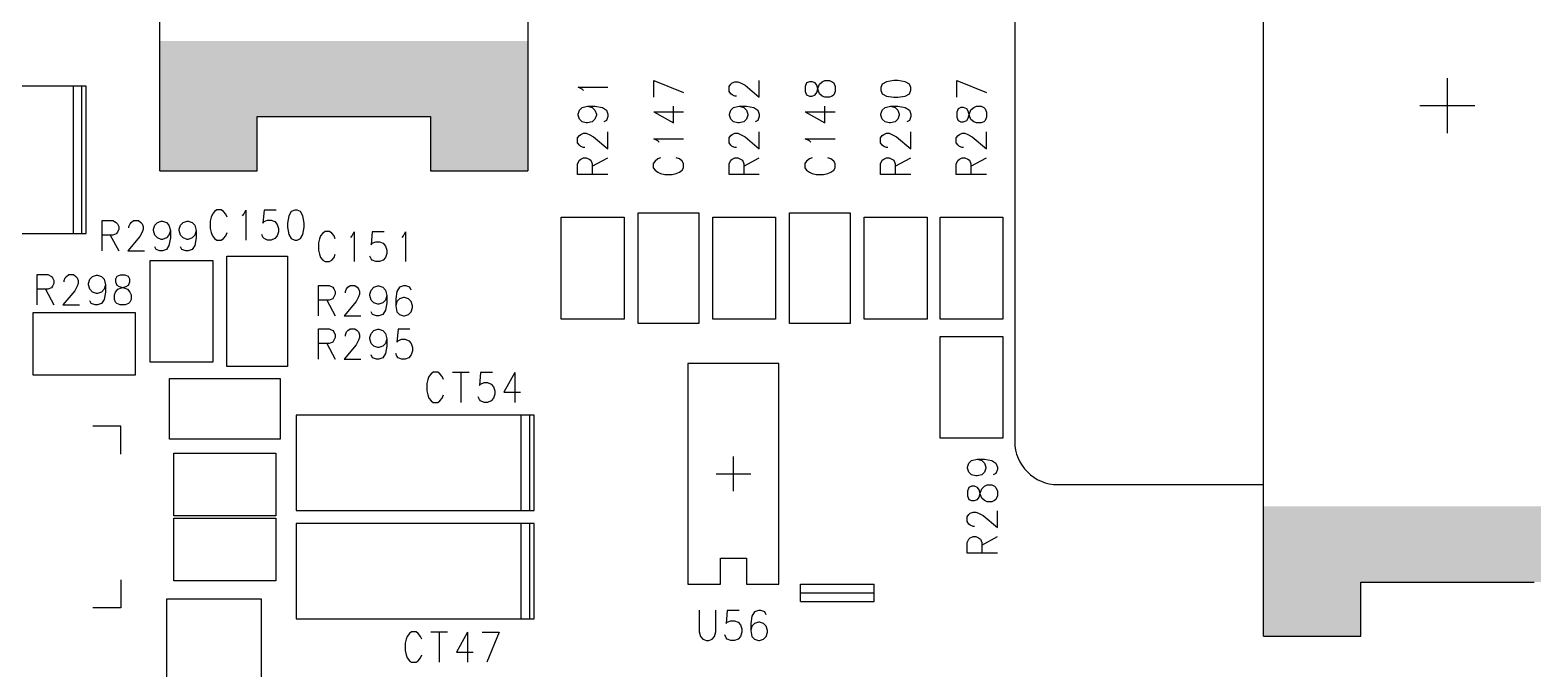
# Model space of a CAD drawing. Extents: x 295 to 953, y 10 to 290.
# Drawn here: x 763.3 to 820.6, y 161.7 to 186.1 of the extents above; entities that cross this region are included whole.
import ezdxf

# ---------------------------------------------------------------- set-up
doc = ezdxf.new("R2010")
doc.units = 0
doc.header["$LTSCALE"] = 5
doc.header["$MEASUREMENT"] = 0
doc.layers.add('13_C-SILK_GBR', color=7, linetype='CONTINUOUS')

msp = doc.modelspace()

# ---------------------------------------------------------------- linework, layer by layer
at = {"layer": '13_C-SILK_GBR'}
for p, q in [((768.24, 180.7), (768.24, 221.125)), ((782.265, 221.125), (782.265, 180.7)), ((810.315, 162.963), (810.315, 203.388)), ((800.828, 195.963), (800.828, 170.387)), ((787.068, 183.503), (787.068, 184.142)), ((787.068, 184.142), (788.205, 183.682)), ((789.938, 183.913), (790.007, 184.002)), ((790.007, 184.002), (790.06, 184.046)), ((790.06, 184.046), (790.165, 184.091)), ((790.165, 184.091), (790.271, 184.091)), ((790.271, 184.091), (790.375, 184.046)), ((790.375, 184.046), (790.55, 183.957)), ((790.55, 183.957), (791.093, 183.503)), ((791.093, 183.503), (791.093, 184.142)), ((792.894, 184.046), (792.843, 183.913)), ((793, 184.091), (792.894, 184.046)), ((793.106, 184.091), (793, 184.091)), ((793.228, 184.046), (793.106, 184.091)), ((793.28, 183.957), (793.228, 184.046)), ((793.333, 183.772), (793.28, 183.957)), ((793.333, 183.868), (793.384, 184.002)), ((793.384, 184.002), (793.49, 184.091)), ((793.49, 184.091), (793.596, 184.142)), ((793.596, 184.142), (793.771, 184.142)), ((793.771, 184.142), (793.874, 184.091)), ((793.874, 184.091), (793.927, 184.046)), ((793.927, 184.046), (793.98, 183.913)), ((795.782, 184.002), (795.731, 183.868)), ((795.94, 184.091), (795.782, 184.002)), ((796.221, 184.142), (795.94, 184.091)), ((796.378, 184.142), (796.221, 184.142)), ((796.658, 184.091), (796.378, 184.142)), ((796.815, 184.002), (796.658, 184.091)), ((796.868, 183.868), (796.815, 184.002)), ((798.618, 183.503), (798.618, 184.142)), ((798.618, 184.142), (799.755, 183.682)), ((817.328, 182.127), (817.328, 184.223)), ((764.94, 183.918), (755.865, 183.918)), ((765.27, 183.918), (764.94, 183.918)), ((764.94, 178.308), (764.94, 183.918)), ((765.27, 178.308), (765.27, 183.918)), ((765.435, 183.918), (765.27, 183.918)), ((765.435, 178.308), (765.435, 183.918)), ((784.337, 183.804), (784.181, 183.88)), ((784.181, 183.88), (785.318, 183.88)), ((784.39, 183.753), (784.337, 183.804)), ((789.938, 183.726), (789.938, 183.913)), ((790.007, 183.637), (789.938, 183.726)), ((790.06, 183.592), (790.007, 183.637)), ((790.165, 183.548), (790.06, 183.592)), ((790.218, 183.548), (790.165, 183.548)), ((792.843, 183.913), (792.843, 183.726)), ((792.843, 183.726), (792.894, 183.592)), ((792.894, 183.592), (793, 183.548)), ((793, 183.548), (793.106, 183.548)), ((793.106, 183.548), (793.228, 183.592)), ((793.228, 183.592), (793.28, 183.682)), ((793.28, 183.682), (793.333, 183.868)), ((793.384, 183.637), (793.333, 183.772)), ((793.49, 183.548), (793.384, 183.637)), ((793.596, 183.503), (793.49, 183.548)), ((793.771, 183.503), (793.596, 183.503)), ((793.874, 183.548), (793.771, 183.503)), ((793.927, 183.592), (793.874, 183.548)), ((793.98, 183.726), (793.927, 183.592)), ((793.98, 183.913), (793.98, 183.726)), ((795.731, 183.868), (795.731, 183.777)), ((795.731, 183.777), (795.782, 183.637)), ((795.782, 183.637), (795.94, 183.548)), ((795.94, 183.548), (796.221, 183.503)), ((796.221, 183.503), (796.378, 183.503)), ((796.378, 183.503), (796.658, 183.548)), ((796.658, 183.548), (796.815, 183.637)), ((796.815, 183.637), (796.868, 183.777)), ((796.868, 183.777), (796.868, 183.868)), ((784.181, 182.86), (784.232, 183.013)), ((784.181, 182.815), (784.181, 182.86)), ((784.232, 182.668), (784.181, 182.815)), ((784.232, 183.013), (784.337, 183.109)), ((784.337, 183.109), (784.547, 183.16)), ((784.547, 183.16), (784.722, 183.109)), ((784.547, 183.16), (784.828, 183.16)), ((784.722, 183.109), (784.828, 183.013)), ((784.828, 183.16), (785.108, 183.109)), ((784.828, 183.013), (784.88, 182.86)), ((784.88, 182.815), (784.828, 182.668)), ((784.88, 182.86), (784.88, 182.815)), ((785.108, 183.109), (785.265, 183.013)), ((785.265, 183.013), (785.318, 182.86)), ((785.318, 182.86), (785.318, 182.764)), ((787.068, 182.942), (787.821, 182.522)), ((787.068, 182.942), (788.205, 182.942)), ((787.821, 182.522), (787.821, 183.16)), ((789.956, 182.86), (790.007, 183.013)), ((789.956, 182.815), (789.956, 182.86)), ((790.007, 182.668), (789.956, 182.815)), ((790.007, 183.013), (790.112, 183.109)), ((790.112, 183.109), (790.322, 183.16)), ((790.322, 183.16), (790.497, 183.109)), ((790.322, 183.16), (790.603, 183.16)), ((790.497, 183.109), (790.603, 183.013)), ((790.603, 183.16), (790.883, 183.109)), ((790.603, 183.013), (790.655, 182.86)), ((790.655, 182.815), (790.603, 182.668)), ((790.655, 182.86), (790.655, 182.815)), ((790.883, 183.109), (791.04, 183.013)), ((791.04, 183.013), (791.093, 182.86)), ((791.093, 182.86), (791.093, 182.764)), ((792.843, 182.942), (793.596, 182.522)), ((792.843, 182.942), (793.98, 182.942)), ((793.596, 182.522), (793.596, 183.16)), ((795.731, 182.86), (795.782, 183.013)), ((795.731, 182.815), (795.731, 182.86)), ((795.782, 182.668), (795.731, 182.815)), ((795.782, 183.013), (795.887, 183.109)), ((795.887, 183.109), (796.097, 183.16)), ((796.097, 183.16), (796.272, 183.109)), ((796.097, 183.16), (796.378, 183.16)), ((796.272, 183.109), (796.378, 183.013)), ((796.378, 183.16), (796.658, 183.109)), ((796.378, 183.013), (796.43, 182.86)), ((796.43, 182.815), (796.378, 182.668)), ((796.43, 182.86), (796.43, 182.815)), ((796.658, 183.109), (796.815, 183.013)), ((796.815, 183.013), (796.868, 182.86)), ((796.868, 182.86), (796.868, 182.764)), ((798.669, 183.064), (798.618, 182.931)), ((798.618, 182.931), (798.618, 182.744)), ((798.775, 183.109), (798.669, 183.064)), ((798.881, 183.109), (798.775, 183.109)), ((799.003, 183.064), (798.881, 183.109)), ((799.055, 182.975), (799.003, 183.064)), ((799.108, 182.791), (799.055, 182.975)), ((799.055, 182.7), (799.108, 182.886)), ((799.108, 182.886), (799.159, 183.02)), ((799.159, 182.655), (799.108, 182.791)), ((799.159, 183.02), (799.265, 183.109)), ((799.265, 183.109), (799.371, 183.16)), ((799.371, 183.16), (799.546, 183.16)), ((799.546, 183.16), (799.649, 183.109)), ((799.649, 183.109), (799.702, 183.064)), ((799.702, 183.064), (799.755, 182.931)), ((799.755, 182.931), (799.755, 182.744)), ((818.375, 183.175), (816.28, 183.175)), ((771.953, 182.763), (778.553, 182.763)), ((771.953, 180.7), (771.953, 182.763)), ((778.553, 182.763), (778.553, 180.7)), ((784.337, 182.566), (784.232, 182.668)), ((784.496, 182.522), (784.337, 182.566)), ((784.547, 182.522), (784.496, 182.522)), ((784.722, 182.566), (784.547, 182.522)), ((784.828, 182.668), (784.722, 182.566)), ((785.265, 182.617), (785.161, 182.566)), ((785.318, 182.764), (785.265, 182.617)), ((790.112, 182.566), (790.007, 182.668)), ((790.271, 182.522), (790.112, 182.566)), ((790.322, 182.522), (790.271, 182.522)), ((790.497, 182.566), (790.322, 182.522)), ((790.603, 182.668), (790.497, 182.566)), ((791.04, 182.617), (790.936, 182.566)), ((791.093, 182.764), (791.04, 182.617)), ((795.887, 182.566), (795.782, 182.668)), ((796.046, 182.522), (795.887, 182.566)), ((796.097, 182.522), (796.046, 182.522)), ((796.272, 182.566), (796.097, 182.522)), ((796.378, 182.668), (796.272, 182.566)), ((796.815, 182.617), (796.711, 182.566)), ((796.868, 182.764), (796.815, 182.617)), ((798.618, 182.744), (798.669, 182.611)), ((798.669, 182.611), (798.775, 182.566)), ((798.775, 182.566), (798.881, 182.566)), ((798.881, 182.566), (799.003, 182.611)), ((799.003, 182.611), (799.055, 182.7)), ((799.265, 182.566), (799.159, 182.655)), ((799.371, 182.522), (799.265, 182.566)), ((799.546, 182.522), (799.371, 182.522)), ((799.649, 182.566), (799.546, 182.522)), ((799.702, 182.611), (799.649, 182.566)), ((799.755, 182.744), (799.702, 182.611)), ((784.163, 181.949), (784.232, 182.038)), ((784.163, 181.763), (784.163, 181.949)), ((784.232, 181.674), (784.163, 181.763)), ((784.232, 182.038), (784.285, 182.083)), ((784.285, 181.629), (784.232, 181.674)), ((784.285, 182.083), (784.39, 182.127)), ((784.39, 182.127), (784.496, 182.127)), ((784.496, 182.127), (784.6, 182.083)), ((784.6, 182.083), (784.775, 181.994)), ((784.775, 181.994), (785.318, 181.54)), ((785.318, 181.54), (785.318, 182.178)), ((787.225, 181.84), (787.068, 181.916)), ((787.068, 181.916), (788.205, 181.916)), ((787.278, 181.789), (787.225, 181.84)), ((789.938, 181.949), (790.007, 182.038)), ((789.938, 181.763), (789.938, 181.949)), ((790.007, 181.674), (789.938, 181.763)), ((790.007, 182.038), (790.06, 182.083)), ((790.06, 181.629), (790.007, 181.674)), ((790.06, 182.083), (790.165, 182.127)), ((790.165, 182.127), (790.271, 182.127)), ((790.271, 182.127), (790.375, 182.083)), ((790.375, 182.083), (790.55, 181.994)), ((790.55, 181.994), (791.093, 181.54)), ((791.093, 181.54), (791.093, 182.178)), ((793, 181.84), (792.843, 181.916)), ((792.843, 181.916), (793.98, 181.916)), ((793.053, 181.789), (793, 181.84)), ((795.713, 181.949), (795.782, 182.038)), ((795.713, 181.763), (795.713, 181.949)), ((795.782, 181.674), (795.713, 181.763)), ((795.782, 182.038), (795.835, 182.083)), ((795.835, 181.629), (795.782, 181.674)), ((795.835, 182.083), (795.94, 182.127)), ((795.94, 182.127), (796.046, 182.127)), ((796.046, 182.127), (796.15, 182.083)), ((796.15, 182.083), (796.325, 181.994)), ((796.325, 181.994), (796.868, 181.54)), ((796.868, 181.54), (796.868, 182.178)), ((798.6, 181.949), (798.669, 182.038)), ((798.6, 181.763), (798.6, 181.949)), ((798.669, 181.674), (798.6, 181.763)), ((798.669, 182.038), (798.722, 182.083)), ((798.722, 181.629), (798.669, 181.674)), ((798.722, 182.083), (798.828, 182.127)), ((798.828, 182.127), (798.933, 182.127)), ((798.933, 182.127), (799.037, 182.083)), ((799.037, 182.083), (799.212, 181.994)), ((799.212, 181.994), (799.755, 181.54)), ((799.755, 181.54), (799.755, 182.178)), ((784.163, 180.967), (784.232, 181.101)), ((784.232, 181.101), (784.285, 181.146)), ((784.39, 181.584), (784.285, 181.629)), ((784.285, 181.146), (784.39, 181.197)), ((784.443, 181.584), (784.39, 181.584)), ((784.39, 181.197), (784.496, 181.197)), ((784.496, 181.197), (784.6, 181.146)), ((784.6, 181.146), (784.671, 181.101)), ((784.671, 181.101), (784.722, 180.967)), ((784.722, 180.872), (785.318, 181.197)), ((787.119, 181.063), (787.05, 180.979)), ((787.225, 181.152), (787.119, 181.063)), ((787.331, 181.197), (787.225, 181.152)), ((788.048, 181.152), (787.925, 181.197)), ((788.152, 181.063), (788.048, 181.152)), ((788.205, 180.979), (788.152, 181.063)), ((789.938, 180.967), (790.007, 181.101)), ((790.007, 181.101), (790.06, 181.146)), ((790.165, 181.584), (790.06, 181.629)), ((790.06, 181.146), (790.165, 181.197)), ((790.218, 181.584), (790.165, 181.584)), ((790.165, 181.197), (790.271, 181.197)), ((790.271, 181.197), (790.375, 181.146)), ((790.375, 181.146), (790.446, 181.101)), ((790.446, 181.101), (790.497, 180.967)), ((790.497, 180.872), (791.093, 181.197)), ((792.894, 181.063), (792.825, 180.979)), ((793, 181.152), (792.894, 181.063)), ((793.106, 181.197), (793, 181.152)), ((793.823, 181.152), (793.7, 181.197)), ((793.927, 181.063), (793.823, 181.152)), ((793.98, 180.979), (793.927, 181.063)), ((795.713, 180.967), (795.782, 181.101)), ((795.782, 181.101), (795.835, 181.146)), ((795.94, 181.584), (795.835, 181.629)), ((795.835, 181.146), (795.94, 181.197)), ((795.993, 181.584), (795.94, 181.584)), ((795.94, 181.197), (796.046, 181.197)), ((796.046, 181.197), (796.15, 181.146)), ((796.15, 181.146), (796.221, 181.101)), ((796.221, 181.101), (796.272, 180.967)), ((796.272, 180.872), (796.868, 181.197)), ((798.6, 180.967), (798.669, 181.101)), ((798.669, 181.101), (798.722, 181.146)), ((798.828, 181.584), (798.722, 181.629)), ((798.722, 181.146), (798.828, 181.197)), ((798.881, 181.584), (798.828, 181.584)), ((798.828, 181.197), (798.933, 181.197)), ((798.933, 181.197), (799.037, 181.146)), ((799.037, 181.146), (799.108, 181.101)), ((799.108, 181.101), (799.159, 180.967)), ((799.159, 180.872), (799.755, 181.197)), ((768.24, 180.7), (771.953, 180.7)), ((778.553, 180.7), (782.265, 180.7)), ((784.163, 180.558), (784.163, 180.967)), ((785.318, 180.558), (784.163, 180.558)), ((784.722, 180.967), (784.722, 180.558)), ((787.05, 180.979), (787.05, 180.807)), ((787.05, 180.807), (787.119, 180.725)), ((787.119, 180.725), (787.225, 180.641)), ((787.225, 180.641), (787.331, 180.596)), ((787.331, 180.596), (787.487, 180.558)), ((787.487, 180.558), (787.768, 180.558)), ((787.768, 180.558), (787.925, 180.596)), ((787.925, 180.596), (788.048, 180.641)), ((788.048, 180.641), (788.152, 180.725)), ((788.152, 180.725), (788.205, 180.807)), ((788.205, 180.807), (788.205, 180.979)), ((789.938, 180.558), (789.938, 180.967)), ((791.093, 180.558), (789.938, 180.558)), ((790.497, 180.967), (790.497, 180.558)), ((792.825, 180.979), (792.825, 180.807)), ((792.825, 180.807), (792.894, 180.725)), ((792.894, 180.725), (793, 180.641)), ((793, 180.641), (793.106, 180.596)), ((793.106, 180.596), (793.262, 180.558)), ((793.262, 180.558), (793.543, 180.558)), ((793.543, 180.558), (793.7, 180.596)), ((793.7, 180.596), (793.823, 180.641)), ((793.823, 180.641), (793.927, 180.725)), ((793.927, 180.725), (793.98, 180.807)), ((793.98, 180.807), (793.98, 180.979)), ((795.713, 180.558), (795.713, 180.967)), ((796.868, 180.558), (795.713, 180.558)), ((796.272, 180.967), (796.272, 180.558)), ((798.6, 180.558), (798.6, 180.967)), ((799.755, 180.558), (798.6, 180.558)), ((799.159, 180.967), (799.159, 180.558)), ((766.036, 177.648), (766.036, 178.803)), ((766.036, 178.803), (766.445, 178.803)), ((766.445, 178.803), (766.579, 178.733)), ((767.151, 178.733), (767.24, 178.803)), ((767.24, 178.803), (767.427, 178.803)), ((767.427, 178.803), (767.516, 178.733)), ((768.146, 178.733), (768.293, 178.784)), ((768.293, 178.784), (768.337, 178.784)), ((768.337, 178.784), (768.491, 178.733)), ((769.128, 178.733), (769.275, 178.784)), ((769.275, 178.784), (769.319, 178.784)), ((769.319, 178.784), (769.473, 178.733)), ((770.199, 178.935), (770.161, 178.778)), ((770.161, 178.778), (770.161, 178.497)), ((770.243, 179.04), (770.199, 178.935)), ((770.327, 179.146), (770.243, 179.04)), ((770.41, 179.215), (770.327, 179.146)), ((770.581, 179.215), (770.41, 179.215)), ((770.666, 179.146), (770.581, 179.215)), ((770.755, 179.04), (770.666, 179.146)), ((770.799, 178.935), (770.755, 179.04)), ((771.392, 178.987), (771.443, 179.04)), ((771.443, 179.04), (771.519, 179.197)), ((771.519, 179.197), (771.519, 178.06)), ((772.213, 179.197), (772.169, 178.707)), ((772.667, 179.197), (772.213, 179.197)), ((772.213, 178.76), (772.347, 178.812)), ((772.347, 178.812), (772.482, 178.812)), ((772.482, 178.812), (772.622, 178.76)), ((773.15, 178.987), (773.106, 178.707)), ((773.24, 179.146), (773.15, 178.987)), ((773.38, 179.197), (773.24, 179.146)), ((773.471, 179.197), (773.38, 179.197)), ((773.604, 179.146), (773.471, 179.197)), ((773.693, 178.987), (773.604, 179.146)), ((773.744, 178.707), (773.693, 178.987)), ((783.544, 178.926), (785.936, 178.926)), ((783.544, 175.049), (783.544, 178.926)), ((785.936, 178.926), (785.936, 175.049)), ((786.473, 174.884), (786.473, 179.091)), ((786.473, 179.091), (788.783, 179.091)), ((788.783, 179.091), (788.783, 174.884)), ((789.319, 178.926), (791.711, 178.926)), ((789.319, 175.049), (789.319, 178.926)), ((791.711, 178.926), (791.711, 175.049)), ((792.248, 174.884), (792.248, 179.091)), ((792.248, 179.091), (794.558, 179.091)), ((794.558, 179.091), (794.558, 174.884)), ((795.094, 178.926), (797.486, 178.926)), ((795.094, 175.049), (795.094, 178.926)), ((797.486, 178.926), (797.486, 175.049)), ((797.981, 175.049), (797.981, 178.926)), ((797.981, 178.926), (800.374, 178.926)), ((800.374, 178.926), (800.374, 175.049)), ((755.865, 178.308), (764.94, 178.308)), ((764.94, 178.308), (765.435, 178.308)), ((765.105, 178.308), (765.27, 178.308)), ((765.27, 178.308), (765.435, 178.308)), ((766.445, 178.243), (766.036, 178.243)), ((766.349, 178.243), (766.674, 177.648)), ((766.579, 178.294), (766.445, 178.243)), ((766.579, 178.733), (766.623, 178.68)), ((766.623, 178.365), (766.579, 178.294)), ((766.623, 178.68), (766.674, 178.575)), ((766.674, 178.469), (766.623, 178.365)), ((766.674, 178.575), (766.674, 178.469)), ((767.062, 178.575), (767.107, 178.68)), ((767.062, 178.522), (767.062, 178.575)), ((767.107, 178.68), (767.151, 178.733)), ((767.56, 178.365), (767.471, 178.19)), ((767.516, 178.733), (767.56, 178.68)), ((767.56, 178.68), (767.605, 178.575)), ((767.605, 178.469), (767.56, 178.365)), ((767.605, 178.575), (767.605, 178.469)), ((767.999, 178.469), (768.044, 178.628)), ((767.999, 178.418), (767.999, 178.469)), ((768.044, 178.243), (767.999, 178.418)), ((768.044, 178.628), (768.146, 178.733)), ((768.146, 178.138), (768.044, 178.243)), ((768.491, 178.733), (768.587, 178.628)), ((768.587, 178.243), (768.491, 178.138)), ((768.587, 178.628), (768.638, 178.418)), ((768.638, 178.418), (768.587, 178.243)), ((768.638, 178.418), (768.638, 178.138)), ((768.981, 178.469), (769.025, 178.628)), ((768.981, 178.418), (768.981, 178.469)), ((769.025, 178.243), (768.981, 178.418)), ((769.025, 178.628), (769.128, 178.733)), ((769.128, 178.138), (769.025, 178.243)), ((769.473, 178.733), (769.568, 178.628)), ((769.568, 178.243), (769.473, 178.138)), ((769.568, 178.628), (769.619, 178.418)), ((769.619, 178.418), (769.568, 178.243)), ((769.619, 178.418), (769.619, 178.138)), ((770.161, 178.497), (770.199, 178.341)), ((770.199, 178.341), (770.243, 178.217)), ((770.243, 178.217), (770.327, 178.113)), ((770.666, 178.113), (770.755, 178.217)), ((770.755, 178.217), (770.799, 178.341)), ((772.169, 178.166), (772.124, 178.27)), ((772.169, 178.707), (772.213, 178.76)), ((772.622, 178.76), (772.712, 178.656)), ((772.712, 178.217), (772.622, 178.113)), ((772.712, 178.656), (772.763, 178.497)), ((772.763, 178.375), (772.712, 178.217)), ((772.763, 178.497), (772.763, 178.375)), ((773.106, 178.707), (773.106, 178.55)), ((773.106, 178.55), (773.15, 178.27)), ((773.15, 178.27), (773.24, 178.113)), ((773.604, 178.113), (773.693, 178.27)), ((773.693, 178.27), (773.744, 178.55)), ((773.744, 178.55), (773.744, 178.707)), ((774.368, 178.215), (774.324, 178.11)), ((774.452, 178.321), (774.368, 178.215)), ((774.535, 178.39), (774.452, 178.321)), ((774.706, 178.39), (774.535, 178.39)), ((774.791, 178.321), (774.706, 178.39)), ((774.88, 178.215), (774.791, 178.321)), ((774.924, 178.11), (774.88, 178.215)), ((775.517, 178.162), (775.568, 178.215)), ((775.568, 178.215), (775.644, 178.372)), ((775.644, 178.372), (775.644, 177.235)), ((776.338, 178.372), (776.294, 177.882)), ((776.792, 178.372), (776.338, 178.372)), ((777.48, 178.162), (777.531, 178.215)), ((777.531, 178.215), (777.607, 178.372)), ((777.607, 178.372), (777.607, 177.235)), ((767.471, 178.19), (767.017, 177.648)), ((767.017, 177.648), (767.656, 177.648)), ((768.095, 177.7), (768.044, 177.804)), ((768.242, 177.648), (768.095, 177.7)), ((768.293, 178.085), (768.146, 178.138)), ((768.337, 177.648), (768.242, 177.648)), ((768.337, 178.085), (768.293, 178.085)), ((768.491, 178.138), (768.337, 178.085)), ((768.491, 177.7), (768.337, 177.648)), ((768.587, 177.857), (768.491, 177.7)), ((768.638, 178.138), (768.587, 177.857)), ((769.077, 177.7), (769.025, 177.804)), ((769.223, 177.648), (769.077, 177.7)), ((769.275, 178.085), (769.128, 178.138)), ((769.319, 177.648), (769.223, 177.648)), ((769.319, 178.085), (769.275, 178.085)), ((769.473, 178.138), (769.319, 178.085)), ((769.473, 177.7), (769.319, 177.648)), ((769.568, 177.857), (769.473, 177.7)), ((769.619, 178.138), (769.568, 177.857)), ((770.327, 178.113), (770.41, 178.06)), ((770.41, 178.06), (770.581, 178.06)), ((770.581, 178.06), (770.666, 178.113)), ((772.213, 178.113), (772.169, 178.166)), ((772.347, 178.06), (772.213, 178.113)), ((772.482, 178.06), (772.347, 178.06)), ((772.622, 178.113), (772.482, 178.06)), ((773.24, 178.113), (773.38, 178.06)), ((773.38, 178.06), (773.471, 178.06)), ((773.471, 178.06), (773.604, 178.113)), ((774.324, 178.11), (774.286, 177.953)), ((774.286, 177.953), (774.286, 177.672)), ((774.286, 177.672), (774.324, 177.516)), ((776.294, 177.882), (776.338, 177.935)), ((776.338, 177.935), (776.472, 177.987)), ((776.472, 177.987), (776.607, 177.987)), ((776.607, 177.987), (776.747, 177.935)), ((776.747, 177.935), (776.837, 177.831)), ((776.837, 177.831), (776.888, 177.672)), ((776.888, 177.672), (776.888, 177.55)), ((767.869, 173.399), (767.869, 177.276)), ((767.869, 177.276), (770.261, 177.276)), ((770.261, 177.276), (770.261, 173.399)), ((770.798, 173.234), (770.798, 177.441)), ((770.798, 177.441), (773.108, 177.441)), ((773.108, 177.441), (773.108, 173.234)), ((774.324, 177.516), (774.368, 177.392)), ((774.368, 177.392), (774.452, 177.288)), ((774.452, 177.288), (774.535, 177.235)), ((774.535, 177.235), (774.706, 177.235)), ((774.706, 177.235), (774.791, 177.288)), ((774.791, 177.288), (774.88, 177.392)), ((774.88, 177.392), (774.924, 177.516)), ((776.294, 177.341), (776.249, 177.445)), ((776.338, 177.288), (776.294, 177.341)), ((776.472, 177.235), (776.338, 177.288)), ((776.607, 177.235), (776.472, 177.235)), ((776.747, 177.288), (776.607, 177.235)), ((776.837, 177.392), (776.747, 177.288)), ((776.888, 177.55), (776.837, 177.392)), ((763.561, 175.585), (763.561, 176.74)), ((763.561, 176.74), (763.97, 176.74)), ((763.97, 176.74), (764.104, 176.671)), ((764.104, 176.671), (764.148, 176.618)), ((764.148, 176.618), (764.199, 176.512)), ((764.199, 176.512), (764.199, 176.407)), ((764.587, 176.512), (764.632, 176.618)), ((764.587, 176.46), (764.587, 176.512)), ((764.632, 176.618), (764.676, 176.671)), ((764.676, 176.671), (764.765, 176.74)), ((764.765, 176.74), (764.952, 176.74)), ((764.952, 176.74), (765.041, 176.671)), ((765.041, 176.671), (765.085, 176.618)), ((765.085, 176.618), (765.13, 176.512)), ((765.13, 176.512), (765.13, 176.407)), ((765.524, 176.407), (765.569, 176.565)), ((765.569, 176.565), (765.671, 176.671)), ((765.671, 176.671), (765.818, 176.722)), ((765.818, 176.722), (765.862, 176.722)), ((765.862, 176.722), (766.016, 176.671)), ((766.016, 176.671), (766.112, 176.565)), ((766.112, 176.565), (766.163, 176.356)), ((766.595, 176.671), (766.55, 176.565)), ((766.55, 176.565), (766.55, 176.46)), ((766.729, 176.722), (766.595, 176.671)), ((766.915, 176.722), (766.729, 176.722)), ((767.049, 176.671), (766.915, 176.722)), ((767.093, 176.565), (767.049, 176.671)), ((767.093, 176.46), (767.093, 176.565)), ((763.97, 176.181), (763.561, 176.181)), ((763.874, 176.181), (764.199, 175.585)), ((764.104, 176.232), (763.97, 176.181)), ((764.148, 176.303), (764.104, 176.232)), ((764.199, 176.407), (764.148, 176.303)), ((764.996, 176.128), (764.542, 175.585)), ((765.085, 176.303), (764.996, 176.128)), ((765.13, 176.407), (765.085, 176.303)), ((765.524, 176.356), (765.524, 176.407)), ((765.569, 176.181), (765.524, 176.356)), ((765.671, 176.075), (765.569, 176.181)), ((765.818, 176.022), (765.671, 176.075)), ((765.862, 176.022), (765.818, 176.022)), ((766.016, 176.075), (765.862, 176.022)), ((766.112, 176.181), (766.016, 176.075)), ((766.163, 176.356), (766.112, 176.181)), ((766.163, 176.075), (766.112, 175.795)), ((766.163, 176.356), (766.163, 176.075)), ((766.506, 175.969), (766.55, 176.075)), ((766.506, 175.795), (766.506, 175.969)), ((766.55, 176.46), (766.595, 176.337)), ((766.55, 176.075), (766.64, 176.181)), ((766.595, 176.337), (766.684, 176.285)), ((766.64, 176.181), (766.775, 176.232)), ((766.684, 176.285), (766.871, 176.232)), ((766.775, 176.232), (766.96, 176.285)), ((766.871, 176.232), (767.004, 176.181)), ((766.96, 176.285), (767.049, 176.337)), ((767.004, 176.181), (767.093, 176.075)), ((767.049, 176.337), (767.093, 176.46)), ((767.093, 176.075), (767.144, 175.969)), ((767.144, 175.969), (767.144, 175.795)), ((774.286, 175.173), (774.286, 176.328)), ((774.286, 176.328), (774.695, 176.328)), ((774.695, 176.328), (774.829, 176.258)), ((774.829, 176.258), (774.873, 176.205)), ((774.873, 176.205), (774.924, 176.1)), ((774.924, 175.994), (774.873, 175.89)), ((774.924, 176.1), (774.924, 175.994)), ((775.312, 176.1), (775.357, 176.205)), ((775.312, 176.047), (775.312, 176.1)), ((775.357, 176.205), (775.401, 176.258)), ((775.401, 176.258), (775.49, 176.328)), ((775.49, 176.328), (775.677, 176.328)), ((775.677, 176.328), (775.766, 176.258)), ((775.766, 176.258), (775.81, 176.205)), ((775.81, 176.205), (775.855, 176.1)), ((775.855, 175.994), (775.81, 175.89)), ((775.855, 176.1), (775.855, 175.994)), ((776.249, 175.994), (776.294, 176.153)), ((776.249, 175.943), (776.249, 175.994)), ((776.294, 175.768), (776.249, 175.943)), ((776.294, 176.153), (776.396, 176.258)), ((776.396, 176.258), (776.543, 176.309)), ((776.543, 176.309), (776.587, 176.309)), ((776.587, 176.309), (776.741, 176.258)), ((776.741, 176.258), (776.837, 176.153)), ((776.837, 176.153), (776.888, 175.943)), ((776.888, 175.943), (776.837, 175.768)), ((776.888, 175.943), (776.888, 175.663)), ((777.275, 176.1), (777.231, 175.819)), ((777.378, 176.258), (777.275, 176.1)), ((777.525, 176.309), (777.378, 176.258)), ((777.62, 176.309), (777.525, 176.309)), ((777.767, 176.258), (777.62, 176.309)), ((777.818, 176.153), (777.767, 176.258)), ((764.542, 175.585), (765.181, 175.585)), ((765.62, 175.638), (765.569, 175.742)), ((765.767, 175.585), (765.62, 175.638)), ((765.862, 175.585), (765.767, 175.585)), ((766.016, 175.638), (765.862, 175.585)), ((766.112, 175.795), (766.016, 175.638)), ((766.55, 175.691), (766.506, 175.795)), ((766.595, 175.638), (766.55, 175.691)), ((766.729, 175.585), (766.595, 175.638)), ((766.915, 175.585), (766.729, 175.585)), ((767.049, 175.638), (766.915, 175.585)), ((767.093, 175.691), (767.049, 175.638)), ((767.144, 175.795), (767.093, 175.691)), ((774.695, 175.768), (774.286, 175.768)), ((774.599, 175.768), (774.924, 175.173)), ((774.829, 175.819), (774.695, 175.768)), ((774.873, 175.89), (774.829, 175.819)), ((775.721, 175.715), (775.267, 175.173)), ((775.81, 175.89), (775.721, 175.715)), ((776.396, 175.663), (776.294, 175.768)), ((776.345, 175.225), (776.294, 175.329)), ((776.543, 175.61), (776.396, 175.663)), ((776.587, 175.61), (776.543, 175.61)), ((776.741, 175.663), (776.587, 175.61)), ((776.837, 175.768), (776.741, 175.663)), ((776.837, 175.382), (776.741, 175.225)), ((776.888, 175.663), (776.837, 175.382)), ((777.231, 175.819), (777.231, 175.557)), ((777.275, 175.715), (777.231, 175.557)), ((777.231, 175.557), (777.275, 175.329)), ((777.378, 175.819), (777.275, 175.715)), ((777.275, 175.329), (777.378, 175.225)), ((777.525, 175.872), (777.378, 175.819)), ((777.569, 175.872), (777.525, 175.872)), ((777.716, 175.819), (777.569, 175.872)), ((777.818, 175.715), (777.716, 175.819)), ((777.716, 175.225), (777.818, 175.329)), ((777.869, 175.557), (777.818, 175.715)), ((777.818, 175.329), (777.869, 175.488)), ((777.869, 175.488), (777.869, 175.557)), ((763.414, 172.904), (763.414, 175.296)), ((763.414, 175.296), (767.291, 175.296)), ((767.291, 175.296), (767.291, 172.904)), ((775.267, 175.173), (775.906, 175.173)), ((776.492, 175.173), (776.345, 175.225)), ((776.587, 175.173), (776.492, 175.173)), ((776.741, 175.225), (776.587, 175.173)), ((777.378, 175.225), (777.525, 175.173)), ((777.525, 175.173), (777.569, 175.173)), ((777.569, 175.173), (777.716, 175.225)), ((785.936, 175.049), (783.544, 175.049)), ((788.783, 174.884), (786.473, 174.884)), ((791.711, 175.049), (789.319, 175.049)), ((794.558, 174.884), (792.248, 174.884)), ((797.486, 175.049), (795.094, 175.049)), ((800.374, 175.049), (797.981, 175.049)), ((774.286, 173.523), (774.286, 174.678)), ((774.286, 174.678), (774.695, 174.678)), ((774.695, 174.678), (774.829, 174.608)), ((774.829, 174.608), (774.873, 174.555)), ((774.873, 174.24), (774.829, 174.169)), ((774.873, 174.555), (774.924, 174.45)), ((774.924, 174.344), (774.873, 174.24)), ((774.924, 174.45), (774.924, 174.344)), ((775.312, 174.45), (775.357, 174.555)), ((775.312, 174.397), (775.312, 174.45)), ((775.357, 174.555), (775.401, 174.608)), ((775.401, 174.608), (775.49, 174.678)), ((775.49, 174.678), (775.677, 174.678)), ((775.677, 174.678), (775.766, 174.608)), ((775.81, 174.24), (775.721, 174.065)), ((775.766, 174.608), (775.81, 174.555)), ((775.81, 174.555), (775.855, 174.45)), ((775.855, 174.344), (775.81, 174.24)), ((775.855, 174.45), (775.855, 174.344)), ((776.249, 174.344), (776.294, 174.503)), ((776.249, 174.293), (776.249, 174.344)), ((776.294, 174.118), (776.249, 174.293)), ((776.294, 174.503), (776.396, 174.608)), ((776.396, 174.608), (776.543, 174.659)), ((776.543, 174.659), (776.587, 174.659)), ((776.587, 174.659), (776.741, 174.608)), ((776.741, 174.608), (776.837, 174.503)), ((776.837, 174.503), (776.888, 174.293)), ((776.888, 174.293), (776.837, 174.118)), ((776.888, 174.293), (776.888, 174.013)), ((777.32, 174.659), (777.275, 174.169)), ((777.275, 174.169), (777.32, 174.222)), ((777.774, 174.659), (777.32, 174.659)), ((777.32, 174.222), (777.454, 174.275)), ((777.454, 174.275), (777.589, 174.275)), ((777.589, 174.275), (777.729, 174.222)), ((777.729, 174.222), (777.818, 174.118)), ((797.981, 174.389), (800.374, 174.389)), ((797.981, 170.511), (797.981, 174.389)), ((800.374, 174.389), (800.374, 170.511)), ((774.695, 174.118), (774.286, 174.118)), ((774.599, 174.118), (774.924, 173.523)), ((774.829, 174.169), (774.695, 174.118)), ((775.721, 174.065), (775.267, 173.523)), ((776.396, 174.013), (776.294, 174.118)), ((776.345, 173.575), (776.294, 173.679)), ((776.543, 173.96), (776.396, 174.013)), ((776.587, 173.96), (776.543, 173.96)), ((776.741, 174.013), (776.587, 173.96)), ((776.837, 174.118), (776.741, 174.013)), ((776.837, 173.732), (776.741, 173.575)), ((776.888, 174.013), (776.837, 173.732)), ((777.275, 173.628), (777.231, 173.732)), ((777.32, 173.575), (777.275, 173.628)), ((777.818, 173.679), (777.729, 173.575)), ((777.818, 174.118), (777.869, 173.96)), ((777.869, 173.838), (777.818, 173.679)), ((777.869, 173.96), (777.869, 173.838)), ((770.261, 173.399), (767.869, 173.399)), ((773.108, 173.234), (770.798, 173.234)), ((775.267, 173.523), (775.906, 173.523)), ((776.492, 173.523), (776.345, 173.575)), ((776.587, 173.523), (776.492, 173.523)), ((776.741, 173.575), (776.587, 173.523)), ((777.454, 173.523), (777.32, 173.575)), ((777.589, 173.523), (777.454, 173.523)), ((777.729, 173.575), (777.589, 173.523)), ((791.835, 173.358), (788.37, 173.358)), ((788.37, 173.358), (788.37, 164.943)), ((791.835, 164.943), (791.835, 173.358)), ((767.291, 172.904), (763.414, 172.904)), ((768.611, 170.47), (768.611, 172.78)), ((768.611, 172.78), (772.819, 172.78)), ((772.819, 172.78), (772.819, 170.47)), ((778.449, 172.747), (778.411, 172.59)), ((778.411, 172.59), (778.411, 172.31)), ((778.493, 172.853), (778.449, 172.747)), ((778.577, 172.958), (778.493, 172.853)), ((778.66, 173.028), (778.577, 172.958)), ((778.831, 173.028), (778.66, 173.028)), ((778.916, 172.958), (778.831, 173.028)), ((779.005, 172.853), (778.916, 172.958)), ((779.049, 172.747), (779.005, 172.853)), ((779.392, 173.028), (780.031, 173.028)), ((779.711, 173.028), (779.711, 171.873)), ((780.463, 173.009), (780.419, 172.519)), ((780.419, 172.519), (780.463, 172.572)), ((780.917, 173.009), (780.463, 173.009)), ((780.463, 172.572), (780.597, 172.625)), ((780.597, 172.625), (780.732, 172.625)), ((780.732, 172.625), (780.872, 172.572)), ((780.872, 172.572), (780.962, 172.468)), ((780.962, 172.468), (781.013, 172.31)), ((781.777, 173.009), (781.356, 172.257)), ((781.777, 173.009), (781.777, 171.873)), ((778.411, 172.31), (778.449, 172.153)), ((778.449, 172.153), (778.493, 172.029)), ((778.493, 172.029), (778.577, 171.925)), ((778.577, 171.925), (778.66, 171.873)), ((778.831, 171.873), (778.916, 171.925)), ((778.916, 171.925), (779.005, 172.029)), ((779.005, 172.029), (779.049, 172.153)), ((780.419, 171.978), (780.374, 172.082)), ((780.463, 171.925), (780.419, 171.978)), ((780.597, 171.873), (780.463, 171.925)), ((780.872, 171.925), (780.732, 171.873)), ((780.962, 172.029), (780.872, 171.925)), ((781.013, 172.188), (780.962, 172.029)), ((781.013, 172.31), (781.013, 172.188)), ((781.356, 172.257), (781.994, 172.257)), ((782.018, 171.378), (773.438, 171.378)), ((773.438, 171.378), (773.438, 167.748)), ((778.66, 171.873), (778.831, 171.873)), ((780.732, 171.873), (780.597, 171.873)), ((782.348, 171.378), (782.018, 171.378)), ((782.018, 167.748), (782.018, 171.378)), ((782.513, 171.378), (782.348, 171.378)), ((782.348, 167.748), (782.348, 171.378)), ((782.513, 167.748), (782.513, 171.378)), ((766.755, 170.965), (765.683, 170.965)), ((766.755, 169.893), (766.755, 170.965)), ((772.819, 170.47), (768.611, 170.47)), ((800.374, 170.511), (797.981, 170.511)), ((768.776, 167.541), (768.776, 169.934)), ((768.776, 169.934), (772.654, 169.934)), ((772.654, 169.934), (772.654, 167.541)), ((790.103, 168.49), (790.103, 169.81)), ((799.082, 169.558), (799.187, 169.653)), ((799.187, 169.653), (799.397, 169.704)), ((799.397, 169.704), (799.572, 169.653)), ((799.397, 169.704), (799.678, 169.704)), ((799.572, 169.653), (799.678, 169.558)), ((799.678, 169.704), (799.958, 169.653)), ((799.958, 169.653), (800.115, 169.558)), ((789.443, 169.15), (790.763, 169.15)), ((799.031, 169.404), (799.082, 169.558)), ((799.031, 169.36), (799.031, 169.404)), ((799.082, 169.213), (799.031, 169.36)), ((799.187, 169.11), (799.082, 169.213)), ((799.346, 169.066), (799.187, 169.11)), ((799.397, 169.066), (799.346, 169.066)), ((799.572, 169.11), (799.397, 169.066)), ((799.678, 169.213), (799.572, 169.11)), ((799.678, 169.558), (799.73, 169.404)), ((799.73, 169.36), (799.678, 169.213)), ((799.73, 169.404), (799.73, 169.36)), ((800.115, 169.162), (800.011, 169.11)), ((800.115, 169.558), (800.168, 169.404)), ((800.168, 169.308), (800.115, 169.162)), ((800.168, 169.404), (800.168, 169.308)), ((799.082, 168.627), (799.031, 168.493)), ((799.031, 168.493), (799.031, 168.307)), ((799.187, 168.672), (799.082, 168.627)), ((799.293, 168.672), (799.187, 168.672)), ((799.415, 168.627), (799.293, 168.672)), ((799.468, 168.538), (799.415, 168.627)), ((799.521, 168.353), (799.468, 168.538)), ((799.521, 168.449), (799.572, 168.582)), ((799.572, 168.582), (799.678, 168.672)), ((799.678, 168.672), (799.783, 168.723)), ((799.783, 168.723), (799.958, 168.723)), ((799.958, 168.723), (800.062, 168.672)), ((800.062, 168.672), (800.115, 168.627)), ((800.115, 168.627), (800.168, 168.493)), ((800.168, 168.493), (800.168, 168.307)), ((802.478, 168.738), (810.315, 168.738)), ((799.031, 168.307), (799.082, 168.173)), ((799.082, 168.173), (799.187, 168.129)), ((799.187, 168.129), (799.293, 168.129)), ((799.293, 168.129), (799.415, 168.173)), ((799.415, 168.173), (799.468, 168.262)), ((799.468, 168.262), (799.521, 168.449)), ((799.572, 168.218), (799.521, 168.353)), ((799.678, 168.129), (799.572, 168.218)), ((799.783, 168.084), (799.678, 168.129)), ((799.958, 168.084), (799.783, 168.084)), ((800.062, 168.129), (799.958, 168.084)), ((800.115, 168.173), (800.062, 168.129)), ((800.168, 168.307), (800.115, 168.173)), ((772.654, 167.541), (768.776, 167.541)), ((768.776, 165.066), (768.776, 167.459)), ((768.776, 167.459), (772.654, 167.459)), ((772.654, 167.459), (772.654, 165.066)), ((773.438, 167.748), (782.018, 167.748)), ((782.018, 167.748), (782.348, 167.748)), ((782.348, 167.748), (782.513, 167.748)), ((799.013, 167.512), (799.082, 167.601)), ((799.013, 167.325), (799.013, 167.512)), ((799.082, 167.236), (799.013, 167.325)), ((799.082, 167.601), (799.135, 167.645)), ((799.135, 167.645), (799.24, 167.69)), ((799.24, 167.69), (799.346, 167.69)), ((799.346, 167.69), (799.45, 167.645)), ((799.45, 167.645), (799.625, 167.556)), ((799.625, 167.556), (800.168, 167.102)), ((800.168, 167.102), (800.168, 167.741)), ((782.018, 167.253), (773.438, 167.253)), ((773.438, 167.253), (773.438, 163.623)), ((782.348, 167.253), (782.018, 167.253)), ((782.018, 163.623), (782.018, 167.253)), ((782.513, 167.253), (782.348, 167.253)), ((782.348, 163.623), (782.348, 167.253)), ((782.513, 163.623), (782.513, 167.253)), ((799.135, 167.191), (799.082, 167.236)), ((799.24, 167.147), (799.135, 167.191)), ((799.135, 166.708), (799.24, 166.759)), ((799.293, 167.147), (799.24, 167.147)), ((799.24, 166.759), (799.346, 166.759)), ((799.346, 166.759), (799.45, 166.708)), ((799.572, 166.434), (800.168, 166.759)), ((799.013, 166.53), (799.082, 166.663)), ((799.013, 166.121), (799.013, 166.53)), ((799.082, 166.663), (799.135, 166.708)), ((799.45, 166.708), (799.521, 166.663)), ((799.521, 166.663), (799.572, 166.53)), ((799.572, 166.53), (799.572, 166.121)), ((789.608, 164.943), (789.608, 165.933)), ((789.608, 165.933), (790.598, 165.933)), ((790.598, 165.933), (790.598, 164.943)), ((800.168, 166.121), (799.013, 166.121)), ((766.755, 165.108), (766.755, 164.035)), ((772.654, 165.066), (768.776, 165.066)), ((814.028, 165.025), (820.628, 165.025)), ((814.028, 162.963), (814.028, 165.025)), ((788.37, 164.943), (789.608, 164.943)), ((790.598, 164.943), (791.835, 164.943)), ((792.66, 164.283), (792.66, 164.943)), ((792.66, 164.943), (795.465, 164.943)), ((792.66, 164.613), (795.465, 164.613)), ((795.465, 164.283), (795.465, 164.943)), ((766.755, 164.035), (765.683, 164.035)), ((772.118, 164.365), (768.488, 164.365)), ((768.488, 164.365), (768.488, 155.785)), ((772.118, 155.785), (772.118, 164.365)), ((788.802, 163.953), (788.802, 163.131)), ((789.439, 163.131), (789.439, 163.953)), ((789.873, 163.934), (789.829, 163.444)), ((790.325, 163.934), (789.873, 163.934)), ((790.913, 163.883), (790.81, 163.725)), ((791.06, 163.934), (790.913, 163.883)), ((791.155, 163.934), (791.06, 163.934)), ((791.3, 163.883), (791.155, 163.934)), ((791.352, 163.778), (791.3, 163.883)), ((792.66, 164.283), (795.465, 164.283)), ((773.438, 163.623), (782.018, 163.623)), ((782.018, 163.623), (782.348, 163.623)), ((782.348, 163.623), (782.513, 163.623)), ((789.829, 163.444), (789.873, 163.497)), ((789.873, 163.497), (790.007, 163.55)), ((790.007, 163.55), (790.141, 163.55)), ((790.141, 163.55), (790.281, 163.497)), ((790.281, 163.497), (790.37, 163.393)), ((790.37, 163.393), (790.421, 163.235)), ((790.81, 163.725), (790.766, 163.444)), ((790.766, 163.444), (790.766, 163.182)), ((790.81, 163.34), (790.766, 163.182)), ((790.913, 163.444), (790.81, 163.34)), ((791.06, 163.497), (790.913, 163.444)), ((791.104, 163.497), (791.06, 163.497)), ((791.251, 163.444), (791.104, 163.497)), ((791.352, 163.34), (791.251, 163.444)), ((791.403, 163.182), (791.352, 163.34)), ((777.624, 162.847), (777.586, 162.69)), ((777.668, 162.953), (777.624, 162.847)), ((777.752, 163.058), (777.668, 162.953)), ((777.835, 163.128), (777.752, 163.058)), ((778.006, 163.128), (777.835, 163.128)), ((778.091, 163.058), (778.006, 163.128)), ((778.18, 162.953), (778.091, 163.058)), ((778.224, 162.847), (778.18, 162.953)), ((778.567, 163.128), (779.206, 163.128)), ((778.886, 163.128), (778.886, 161.973)), ((779.97, 163.109), (779.549, 162.357)), ((779.97, 163.109), (779.97, 161.973)), ((780.531, 163.109), (781.169, 163.109)), ((781.169, 163.109), (780.709, 161.973)), ((788.802, 163.131), (788.847, 162.954)), ((788.847, 162.954), (788.936, 162.85)), ((788.936, 162.85), (789.076, 162.798)), ((789.076, 162.798), (789.165, 162.798)), ((789.165, 162.798), (789.299, 162.85)), ((789.299, 162.85), (789.388, 162.954)), ((789.388, 162.954), (789.439, 163.131)), ((789.829, 162.903), (789.784, 163.007)), ((789.873, 162.85), (789.829, 162.903)), ((790.007, 162.798), (789.873, 162.85)), ((790.141, 162.798), (790.007, 162.798)), ((790.281, 162.85), (790.141, 162.798)), ((790.37, 162.954), (790.281, 162.85)), ((790.421, 163.113), (790.37, 162.954)), ((790.421, 163.235), (790.421, 163.113)), ((790.766, 163.182), (790.81, 162.954)), ((790.81, 162.954), (790.913, 162.85)), ((790.913, 162.85), (791.06, 162.798)), ((791.06, 162.798), (791.104, 162.798)), ((791.104, 162.798), (791.251, 162.85)), ((791.251, 162.85), (791.352, 162.954)), ((791.352, 162.954), (791.403, 163.113)), ((791.403, 163.113), (791.403, 163.182)), ((810.315, 162.963), (814.028, 162.963)), ((777.586, 162.69), (777.586, 162.41)), ((777.586, 162.41), (777.624, 162.253)), ((777.624, 162.253), (777.668, 162.129)), ((778.18, 162.129), (778.224, 162.253)), ((779.549, 162.357), (780.188, 162.357)), ((777.668, 162.129), (777.752, 162.025)), ((777.752, 162.025), (777.835, 161.973)), ((777.835, 161.973), (778.006, 161.973)), ((778.006, 161.973), (778.091, 162.025)), ((778.091, 162.025), (778.18, 162.129))]:
    msp.add_line(p, q, dxfattribs=at)
msp.add_arc((802.478, 170.387), 1.65, 180, 270, dxfattribs=at)
for points in [[(768.24, 182.763), (768.24, 185.65), (782.265, 182.763), (782.265, 185.65)], [(768.24, 185.65), (768.24, 185.65), (782.265, 185.65), (768.24, 185.65)], [(768.24, 182.762), (768.24, 182.763), (771.953, 182.762), (778.553, 182.763)], [(768.24, 180.7), (768.24, 182.762), (771.953, 180.7), (771.953, 182.762)], [(778.553, 180.7), (778.553, 182.763), (782.265, 180.7), (782.265, 182.763)], [(810.315, 167.912), (810.315, 167.913), (824.34, 167.912), (810.315, 167.913)], [(810.315, 165.025), (810.315, 167.912), (824.34, 165.025), (824.34, 167.912)], [(810.315, 162.963), (810.315, 165.025), (814.028, 162.963), (814.028, 165.025)], [(810.315, 165.025), (810.315, 165.025), (814.028, 165.025), (820.628, 165.025)]]:
    msp.add_solid(points, dxfattribs=at)

doc.saveas('drawing.dxf')
